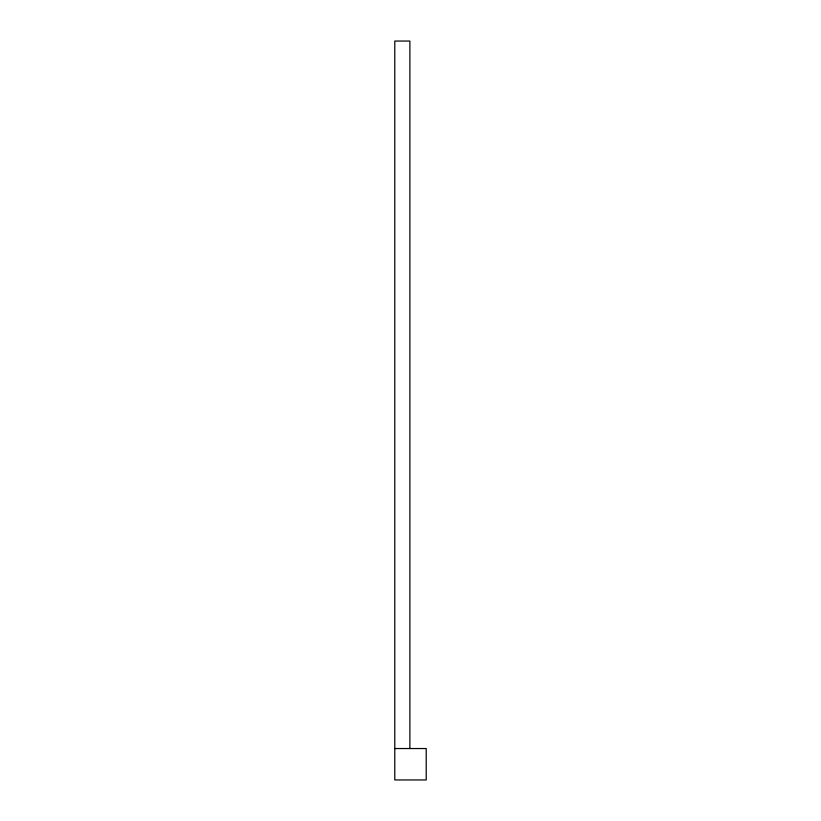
<?xml version="1.0" encoding="UTF-8"?>
<svg xmlns="http://www.w3.org/2000/svg" width="821" height="821" viewBox="0 0 821 821"><rect width="100%" height="100%" fill="white"/><g stroke="black" fill="none" stroke-linecap="round" stroke-linejoin="round"><path stroke-width="1.23" d="M394.788 748.536L426.212 748.536L426.212 779.95L394.788 779.95L394.788 41.05L409.874 41.05L409.874 748.536"/></g></svg>
